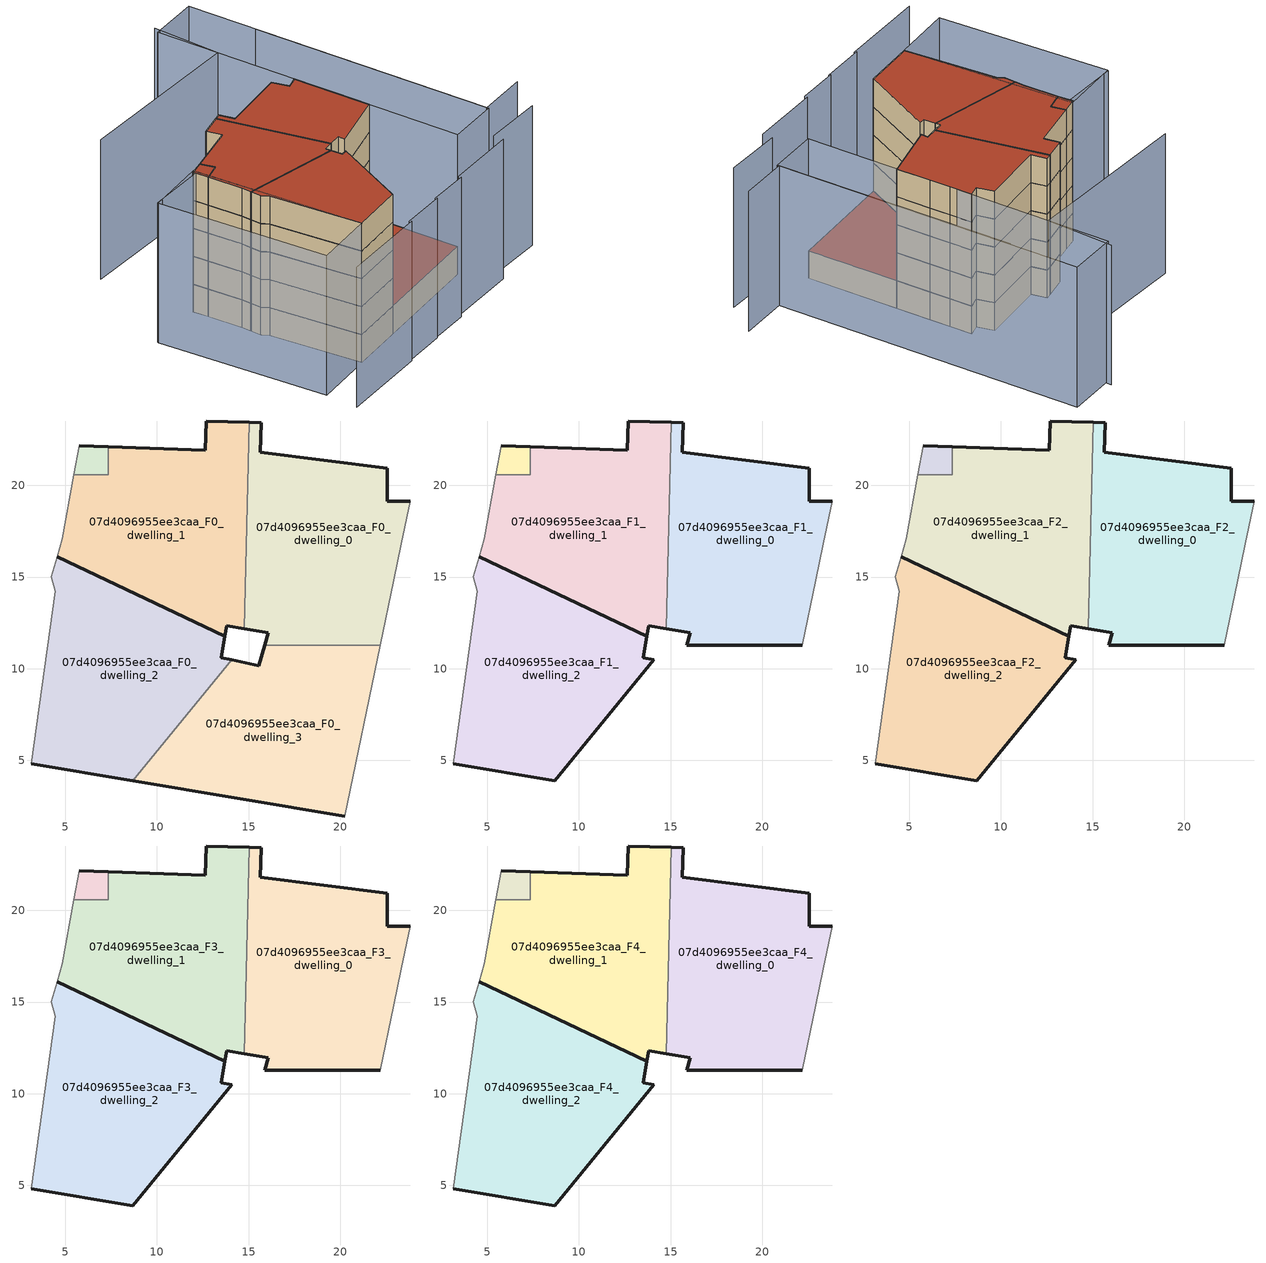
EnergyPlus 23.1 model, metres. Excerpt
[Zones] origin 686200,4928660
07d4096955ee3caa_F0_dwelling_0
 floor ground (EU_floor_Construction): 22.19,11.28 22.93,14.81 23.34,16.83 23.83,19.15 22.57,19.15 22.57,20.93 15.65,21.82 15.7,23.42 15.05,23.44 14.77,12.18 16.09,11.95 15.89,11.28 z0
 wall outside (EU_wall_Construction): 15.89,11.28 16.09,11.95 14.77,12.18 / 15.05,23.44 15.7,23.42 15.65,21.82 22.57,20.93 22.57,19.15 23.83,19.15 z0:3
 wall adiabatic (EU_wall_Construction): 23.83,19.15 23.34,16.83 22.93,14.81 22.19,11.28 z0:3
 wall to 07d4096955ee3caa_F0_dwelling_3 (EU_wall_Construction): 22.19,11.28 15.89,11.28 z0:3
 wall to 07d4096955ee3caa_F0_dwelling_1 (EU_wall_Construction): 14.77,12.18 15.05,23.44 z0:3
07d4096955ee3caa_F0_dwelling_1
 floor ground (EU_floor_Construction): 14.77,12.18 15.05,23.44 12.68,23.52 12.63,21.91 7.33,22.11 7.33,20.59 5.46,20.59 4.83,17.08 4.55,16.1 13.7,11.78 13.8,12.34 z0
 wall outside (EU_wall_Construction): 14.77,12.18 13.8,12.34 13.7,11.78 4.55,16.1 / 7.33,22.11 12.63,21.91 12.68,23.52 15.05,23.44 z0:3
 wall adiabatic (EU_wall_Construction): 4.55,16.1 4.83,17.08 5.46,20.59 z0:3
 wall to 07d4096955ee3caa_F0_circulation (EU_wall_Construction): 5.46,20.59 7.33,20.59 7.33,22.11 z0:3
07d4096955ee3caa_F0_dwelling_2
 floor ground (EU_floor_Construction): 8.68,3.88 14.09,10.47 13.5,10.6 13.7,11.78 4.55,16.1 4.24,15.02 4.45,14.23 3.14,4.8 z0
 wall outside (EU_wall_Construction): 8.68,3.88 3.14,4.8 / 4.55,16.1 13.7,11.78 13.5,10.6 14.09,10.47 z0:3
 wall adiabatic (EU_wall_Construction): 3.14,4.8 4.45,14.23 4.24,15.02 4.55,16.1 z0:3
 wall to 07d4096955ee3caa_F0_dwelling_3 (EU_wall_Construction): 14.09,10.47 8.68,3.88 z0:3
07d4096955ee3caa_F0_dwelling_3
 floor ground (EU_floor_Construction): 20.25,1.95 22.19,11.28 15.89,11.28 15.56,10.15 14.09,10.47 8.68,3.88 z0
 wall outside (EU_wall_Construction): 14.09,10.47 15.56,10.15 15.89,11.28 / 20.25,1.95 8.68,3.88 z0:3
 wall adiabatic (EU_wall_Construction): 22.19,11.28 20.25,1.95 z0:3
 roof outside (EU_roof_Construction): 22.19,11.28 20.25,1.95 8.68,3.88 14.09,10.47 15.56,10.15 15.89,11.28 z3
07d4096955ee3caa_F0_circulation
 floor ground (EU_floor_Construction): 7.33,20.59 7.33,22.11 5.75,22.17 5.46,20.59 z0
 wall outside (EU_wall_Construction): 5.75,22.17 7.33,22.11 z0:3
 wall adiabatic (EU_wall_Construction): 5.46,20.59 5.75,22.17 z0:3
07d4096955ee3caa_F1_dwelling_0
 floor to 07d4096955ee3caa_F0_dwelling_0 (EU_floor_Construction): 22.19,11.28 22.93,14.81 23.34,16.83 23.83,19.15 22.57,19.15 22.57,20.93 15.65,21.82 15.7,23.42 15.05,23.44 14.77,12.18 16.09,11.95 15.89,11.28 z3
 wall outside (EU_wall_Construction): 22.19,11.28 15.89,11.28 16.09,11.95 14.77,12.18 / 15.05,23.44 15.7,23.42 15.65,21.82 22.57,20.93 22.57,19.15 23.83,19.15 z3:6
 wall adiabatic (EU_wall_Construction): 23.83,19.15 23.34,16.83 22.93,14.81 22.19,11.28 z3:6
 wall to 07d4096955ee3caa_F1_dwelling_1 (EU_wall_Construction): 14.77,12.18 15.05,23.44 z3:6
07d4096955ee3caa_F1_dwelling_1
 floor to 07d4096955ee3caa_F0_dwelling_1 (EU_floor_Construction): 14.77,12.18 15.05,23.44 12.68,23.52 12.63,21.91 7.33,22.11 7.33,20.59 5.46,20.59 4.83,17.08 4.55,16.1 13.7,11.78 13.8,12.34 z3
 wall outside (EU_wall_Construction): 14.77,12.18 13.8,12.34 13.7,11.78 4.55,16.1 / 7.33,22.11 12.63,21.91 12.68,23.52 15.05,23.44 z3:6
 wall adiabatic (EU_wall_Construction): 4.55,16.1 4.83,17.08 5.46,20.59 z3:6
 wall to 07d4096955ee3caa_F1_circulation (EU_wall_Construction): 5.46,20.59 7.33,20.59 7.33,22.11 z3:6
07d4096955ee3caa_F1_dwelling_2
 floor to 07d4096955ee3caa_F0_dwelling_2 (EU_floor_Construction): 8.68,3.88 14.09,10.47 13.5,10.6 13.7,11.78 4.55,16.1 4.24,15.02 4.45,14.23 3.14,4.8 z3
 wall outside (EU_wall_Construction): 4.55,16.1 13.7,11.78 13.5,10.6 14.09,10.47 8.68,3.88 3.14,4.8 z3:6
 wall adiabatic (EU_wall_Construction): 3.14,4.8 4.45,14.23 4.24,15.02 4.55,16.1 z3:6
07d4096955ee3caa_F1_circulation
 floor to 07d4096955ee3caa_F0_circulation (EU_floor_Construction): 7.33,20.59 7.33,22.11 5.75,22.17 5.46,20.59 z3
 wall outside (EU_wall_Construction): 5.75,22.17 7.33,22.11 z3:6
 wall adiabatic (EU_wall_Construction): 5.46,20.59 5.75,22.17 z3:6
07d4096955ee3caa_F2_dwelling_0
 floor to 07d4096955ee3caa_F1_dwelling_0 (EU_floor_Construction): 22.19,11.28 22.93,14.81 23.34,16.83 23.83,19.15 22.57,19.15 22.57,20.93 15.65,21.82 15.7,23.42 15.05,23.44 14.77,12.18 16.09,11.95 15.89,11.28 z6
 wall outside (EU_wall_Construction): 22.19,11.28 15.89,11.28 16.09,11.95 14.77,12.18 / 15.05,23.44 15.7,23.42 15.65,21.82 22.57,20.93 22.57,19.15 23.83,19.15 z6:9
 wall adiabatic (EU_wall_Construction): 23.83,19.15 23.34,16.83 22.93,14.81 22.19,11.28 z6:9
 wall to 07d4096955ee3caa_F2_dwelling_1 (EU_wall_Construction): 14.77,12.18 15.05,23.44 z6:9
07d4096955ee3caa_F2_dwelling_1
 floor to 07d4096955ee3caa_F1_dwelling_1 (EU_floor_Construction): 14.77,12.18 15.05,23.44 12.68,23.52 12.63,21.91 7.33,22.11 7.33,20.59 5.46,20.59 4.83,17.08 4.55,16.1 13.7,11.78 13.8,12.34 z6
 wall outside (EU_wall_Construction): 14.77,12.18 13.8,12.34 13.7,11.78 4.55,16.1 / 7.33,22.11 12.63,21.91 12.68,23.52 15.05,23.44 z6:9
 wall adiabatic (EU_wall_Construction): 4.55,16.1 4.83,17.08 5.46,20.59 z6:9
 wall to 07d4096955ee3caa_F2_circulation (EU_wall_Construction): 5.46,20.59 7.33,20.59 7.33,22.11 z6:9
07d4096955ee3caa_F2_dwelling_2
 floor to 07d4096955ee3caa_F1_dwelling_2 (EU_floor_Construction): 8.68,3.88 14.09,10.47 13.5,10.6 13.7,11.78 4.55,16.1 4.24,15.02 4.45,14.23 3.14,4.8 z6
 wall outside (EU_wall_Construction): 4.55,16.1 13.7,11.78 13.5,10.6 14.09,10.47 8.68,3.88 3.14,4.8 z6:9
 wall adiabatic (EU_wall_Construction): 3.14,4.8 4.45,14.23 4.24,15.02 4.55,16.1 z6:9
07d4096955ee3caa_F2_circulation
 floor to 07d4096955ee3caa_F1_circulation (EU_floor_Construction): 7.33,20.59 7.33,22.11 5.75,22.17 5.46,20.59 z6
 wall outside (EU_wall_Construction): 5.75,22.17 7.33,22.11 z6:9
 wall adiabatic (EU_wall_Construction): 5.46,20.59 5.75,22.17 z6:9
07d4096955ee3caa_F3_dwelling_0
 floor to 07d4096955ee3caa_F2_dwelling_0 (EU_floor_Construction): 22.19,11.28 22.93,14.81 23.34,16.83 23.83,19.15 22.57,19.15 22.57,20.93 15.65,21.82 15.7,23.42 15.05,23.44 14.77,12.18 16.09,11.95 15.89,11.28 z9
 wall outside (EU_wall_Construction): 22.19,11.28 15.89,11.28 16.09,11.95 14.77,12.18 / 15.05,23.44 15.7,23.42 15.65,21.82 22.57,20.93 22.57,19.15 23.83,19.15 z9:12
 wall adiabatic (EU_wall_Construction): 23.83,19.15 23.34,16.83 22.93,14.81 22.19,11.28 z9:12
 wall to 07d4096955ee3caa_F3_dwelling_1 (EU_wall_Construction): 14.77,12.18 15.05,23.44 z9:12
07d4096955ee3caa_F3_dwelling_1
 floor to 07d4096955ee3caa_F2_dwelling_1 (EU_floor_Construction): 14.77,12.18 15.05,23.44 12.68,23.52 12.63,21.91 7.33,22.11 7.33,20.59 5.46,20.59 4.83,17.08 4.55,16.1 13.7,11.78 13.8,12.34 z9
 wall outside (EU_wall_Construction): 14.77,12.18 13.8,12.34 13.7,11.78 4.55,16.1 / 7.33,22.11 12.63,21.91 12.68,23.52 15.05,23.44 z9:12
 wall adiabatic (EU_wall_Construction): 4.55,16.1 4.83,17.08 5.46,20.59 z9:12
 wall to 07d4096955ee3caa_F3_circulation (EU_wall_Construction): 5.46,20.59 7.33,20.59 7.33,22.11 z9:12
07d4096955ee3caa_F3_dwelling_2
 floor to 07d4096955ee3caa_F2_dwelling_2 (EU_floor_Construction): 8.68,3.88 14.09,10.47 13.5,10.6 13.7,11.78 4.55,16.1 4.24,15.02 4.45,14.23 3.14,4.8 z9
 wall outside (EU_wall_Construction): 4.55,16.1 13.7,11.78 13.5,10.6 14.09,10.47 8.68,3.88 3.14,4.8 z9:12
 wall adiabatic (EU_wall_Construction): 3.14,4.8 4.45,14.23 4.24,15.02 4.55,16.1 z9:12
07d4096955ee3caa_F3_circulation
 floor to 07d4096955ee3caa_F2_circulation (EU_floor_Construction): 7.33,20.59 7.33,22.11 5.75,22.17 5.46,20.59 z9
 wall outside (EU_wall_Construction): 5.75,22.17 7.33,22.11 z9:12
 wall adiabatic (EU_wall_Construction): 5.46,20.59 5.75,22.17 z9:12
07d4096955ee3caa_F4_dwelling_0
 floor to 07d4096955ee3caa_F3_dwelling_0 (EU_floor_Construction): 22.19,11.28 22.93,14.81 23.34,16.83 23.83,19.15 22.57,19.15 22.57,20.93 15.65,21.82 15.7,23.42 15.05,23.44 14.77,12.18 16.09,11.95 15.89,11.28 z12
 wall outside (EU_wall_Construction): 22.19,11.28 15.89,11.28 16.09,11.95 14.77,12.18 / 15.05,23.44 15.7,23.42 15.65,21.82 22.57,20.93 22.57,19.15 23.83,19.15 z12:15
 wall adiabatic (EU_wall_Construction): 23.83,19.15 23.34,16.83 22.93,14.81 22.19,11.28 z12:15
 wall to 07d4096955ee3caa_F4_dwelling_1 (EU_wall_Construction): 14.77,12.18 15.05,23.44 z12:15
 roof outside (EU_roof_Construction): 22.57,20.93 22.57,19.15 23.83,19.15 23.34,16.83 22.93,14.81 22.19,11.28 15.89,11.28 16.09,11.95 14.77,12.18 15.05,23.44 15.7,23.42 15.65,21.82 z15
07d4096955ee3caa_F4_dwelling_1
 floor to 07d4096955ee3caa_F3_dwelling_1 (EU_floor_Construction): 14.77,12.18 15.05,23.44 12.68,23.52 12.63,21.91 7.33,22.11 7.33,20.59 5.46,20.59 4.83,17.08 4.55,16.1 13.7,11.78 13.8,12.34 z12
 wall outside (EU_wall_Construction): 14.77,12.18 13.8,12.34 13.7,11.78 4.55,16.1 / 7.33,22.11 12.63,21.91 12.68,23.52 15.05,23.44 z12:15
 wall adiabatic (EU_wall_Construction): 4.55,16.1 4.83,17.08 5.46,20.59 z12:15
 wall to 07d4096955ee3caa_F4_circulation (EU_wall_Construction): 5.46,20.59 7.33,20.59 7.33,22.11 z12:15
 roof outside (EU_roof_Construction): 15.05,23.44 14.77,12.18 13.8,12.34 13.7,11.78 4.55,16.1 4.83,17.08 5.46,20.59 7.33,20.59 7.33,22.11 12.63,21.91 12.68,23.52 z15
07d4096955ee3caa_F4_dwelling_2
 floor to 07d4096955ee3caa_F3_dwelling_2 (EU_floor_Construction): 8.68,3.88 14.09,10.47 13.5,10.6 13.7,11.78 4.55,16.1 4.24,15.02 4.45,14.23 3.14,4.8 z12
 wall outside (EU_wall_Construction): 4.55,16.1 13.7,11.78 13.5,10.6 14.09,10.47 8.68,3.88 3.14,4.8 z12:15
 wall adiabatic (EU_wall_Construction): 3.14,4.8 4.45,14.23 4.24,15.02 4.55,16.1 z12:15
 roof outside (EU_roof_Construction): 13.7,11.78 13.5,10.6 14.09,10.47 8.68,3.88 3.14,4.8 4.45,14.23 4.24,15.02 4.55,16.1 z15
07d4096955ee3caa_F4_circulation
 floor to 07d4096955ee3caa_F3_circulation (EU_floor_Construction): 7.33,20.59 7.33,22.11 5.75,22.17 5.46,20.59 z12
 wall outside (EU_wall_Construction): 5.75,22.17 7.33,22.11 z12:15
 wall adiabatic (EU_wall_Construction): 5.46,20.59 5.75,22.17 z12:15
 roof outside (EU_roof_Construction): 7.33,22.11 7.33,20.59 5.46,20.59 5.75,22.17 z15
shading: 4.93,0.86 9.52,-0.13 / 21.22,-1.15 27.23,-2.65 / 13.68,-0.61 20.96,-2.19 / 9.41,0.05 13.63,-0.87 / -4.04,2.58 5.08,0.67 / 30.49,0.06 25.45,1.09 / 25.45,1.09 30.42,25.41 / 5.68,21.88 -0.17,23.32 / 27.36,34.04 25.51,27.21 / 25.51,27.21 7.97,31.96 / 3.14,4.8 -3.13,5.84 / -3.13,5.84 -0.24,23.28 / -0.24,23.28 6.03,22.24 / 6.03,22.24 3.14,4.8 / 20.25,1.95 26.83,33.56 / 26.83,33.56 31.98,32.49 / 31.98,32.49 25.4,0.88 / 25.4,0.88 20.25,1.95 z0:15
[Building]
EU S2 Campaign: North Axis=0; Terrain=City; Solar Distribution=FullExterior
[Site:Location]
Bologna: Latitude=44.5; Longitude=11.25; Time Zone=1; Elevation=37
[SizingPeriod:WeatherFileDays]
AnnualSizingPeriod: Begin Month=1; Begin Day of Month=1; End Month=12; End Day of Month=31; Day of Week for Start Day=Monday; Use Weather File Daylight Saving Period=No; Use Weather File Rain and Snow Indicators=No
[MATERIAL]
EU_InternalMass_Material: Roughness=MediumRough; Thickness=0.1; Conductivity=1; Density=1800; Specific Heat=900; Thermal Absorptance=0.9; Solar Absorptance=0.7; Visible Absorptance=0.7
[MATERIAL:NOMASS] Roughness=MediumRough; Thermal Absorptance=0.9; Solar Absorptance=0.7; Visible Absorptance=0.7
Name | Thermal Resistance
EU_wall_NoMass | 0.905828
EU_roof_NoMass | 0.37593
EU_floor_NoMass | 0.67114
[CONSTRUCTION]
EU_wall_Construction: EU_wall_NoMass
EU_roof_Construction: EU_roof_NoMass
EU_floor_Construction: EU_floor_NoMass
EU_InternalMass_Construction: EU_InternalMass_Material
[ZONE] Type=1; Multiplier=1; Ceiling Height=autocalculate; Floor Area=autocalculate; Part of Total Floor Area=Yes
Name | Volume
07d4096955ee3caa_F0_dwelling_0; 07d4096955ee3caa_F1_dwelling_0; 07d4096955ee3caa_F2_dwelling_0; 07d4096955ee3caa_F3_dwelling_0; 07d4096955ee3caa_F4_dwelling_0 | 244.578
07d4096955ee3caa_F0_dwelling_1 | 248.574
07d4096955ee3caa_F1_dwelling_1; 07d4096955ee3caa_F2_dwelling_1; 07d4096955ee3caa_F3_dwelling_1; 07d4096955ee3caa_F4_dwelling_1 | 248.576
07d4096955ee3caa_F0_dwelling_2 | 248.677
07d4096955ee3caa_F1_dwelling_2; 07d4096955ee3caa_F2_dwelling_2; 07d4096955ee3caa_F3_dwelling_2; 07d4096955ee3caa_F4_dwelling_2 | 248.676
07d4096955ee3caa_F0_dwelling_3 | 245.955
07d4096955ee3caa_F0_circulation | 8.05884
07d4096955ee3caa_F1_circulation; 07d4096955ee3caa_F2_circulation; 07d4096955ee3caa_F3_circulation; 07d4096955ee3caa_F4_circulation | 8.05811
[INTERNALMASS] Construction=EU_InternalMass_Construction
Name | Zone or ZoneList | Surface Area
07d4096955ee3caa_F0_dwelling_0_EU_InternalMass | 07d4096955ee3caa_F0_dwelling_0 | 81.5231
07d4096955ee3caa_F0_dwelling_1_EU_InternalMass | 07d4096955ee3caa_F0_dwelling_1 | 82.8648
07d4096955ee3caa_F0_dwelling_2_EU_InternalMass | 07d4096955ee3caa_F0_dwelling_2 | 82.8904
07d4096955ee3caa_F0_dwelling_3_EU_InternalMass | 07d4096955ee3caa_F0_dwelling_3 | 81.983
07d4096955ee3caa_F1_dwelling_0_EU_InternalMass | 07d4096955ee3caa_F1_dwelling_0 | 109.176
07d4096955ee3caa_F1_dwelling_1_EU_InternalMass | 07d4096955ee3caa_F1_dwelling_1 | 109.22
07d4096955ee3caa_F1_dwelling_2_EU_InternalMass | 07d4096955ee3caa_F1_dwelling_2 | 110.586
07d4096955ee3caa_F2_dwelling_0_EU_InternalMass | 07d4096955ee3caa_F2_dwelling_0 | 109.176
07d4096955ee3caa_F2_dwelling_1_EU_InternalMass | 07d4096955ee3caa_F2_dwelling_1 | 109.22
07d4096955ee3caa_F2_dwelling_2_EU_InternalMass | 07d4096955ee3caa_F2_dwelling_2 | 110.586
07d4096955ee3caa_F3_dwelling_0_EU_InternalMass | 07d4096955ee3caa_F3_dwelling_0 | 109.176
07d4096955ee3caa_F3_dwelling_1_EU_InternalMass | 07d4096955ee3caa_F3_dwelling_1 | 109.22
07d4096955ee3caa_F3_dwelling_2_EU_InternalMass | 07d4096955ee3caa_F3_dwelling_2 | 110.586
07d4096955ee3caa_F4_dwelling_0_EU_InternalMass | 07d4096955ee3caa_F4_dwelling_0 | 109.176
07d4096955ee3caa_F4_dwelling_1_EU_InternalMass | 07d4096955ee3caa_F4_dwelling_1 | 109.22
07d4096955ee3caa_F4_dwelling_2_EU_InternalMass | 07d4096955ee3caa_F4_dwelling_2 | 110.586
[OTHEREQUIPMENT] Fuel Type=Electricity; Design Level Calculation Method=Watts/Area; Power per Zone Floor Area=1; Fraction Latent=0; Fraction Radiant=0; Fraction Lost=0; Carbon Dioxide Generation Rate=0; EndUse Subcategory=EU_Step8_InternalGains
Name | Zone or ZoneList or Space or SpaceList | Schedule
EU_Step8_InternalGain_07d4096955ee3caa_F0_dwelling_0_f000 | 07d4096955ee3caa_F0_dwelling_0 | EU_Step8_GainSchedule_07d4096955ee3caa_F0_dwelling_0_f000
EU_Step8_InternalGain_07d4096955ee3caa_F0_dwelling_1_f000 | 07d4096955ee3caa_F0_dwelling_1 | EU_Step8_GainSchedule_07d4096955ee3caa_F0_dwelling_1_f000
EU_Step8_InternalGain_07d4096955ee3caa_F0_dwelling_2_f000 | 07d4096955ee3caa_F0_dwelling_2 | EU_Step8_GainSchedule_07d4096955ee3caa_F0_dwelling_2_f000
EU_Step8_InternalGain_07d4096955ee3caa_F0_dwelling_3_f000 | 07d4096955ee3caa_F0_dwelling_3 | EU_Step8_GainSchedule_07d4096955ee3caa_F0_dwelling_3_f000
EU_Step8_InternalGain_07d4096955ee3caa_F1_dwelling_0_f000 | 07d4096955ee3caa_F1_dwelling_0 | EU_Step8_GainSchedule_07d4096955ee3caa_F1_dwelling_0_f000
EU_Step8_InternalGain_07d4096955ee3caa_F1_dwelling_1_f000 | 07d4096955ee3caa_F1_dwelling_1 | EU_Step8_GainSchedule_07d4096955ee3caa_F1_dwelling_1_f000
EU_Step8_InternalGain_07d4096955ee3caa_F1_dwelling_2_f000 | 07d4096955ee3caa_F1_dwelling_2 | EU_Step8_GainSchedule_07d4096955ee3caa_F1_dwelling_2_f000
EU_Step8_InternalGain_07d4096955ee3caa_F2_dwelling_0_f000 | 07d4096955ee3caa_F2_dwelling_0 | EU_Step8_GainSchedule_07d4096955ee3caa_F2_dwelling_0_f000
EU_Step8_InternalGain_07d4096955ee3caa_F2_dwelling_1_f000 | 07d4096955ee3caa_F2_dwelling_1 | EU_Step8_GainSchedule_07d4096955ee3caa_F2_dwelling_1_f000
EU_Step8_InternalGain_07d4096955ee3caa_F2_dwelling_2_f000 | 07d4096955ee3caa_F2_dwelling_2 | EU_Step8_GainSchedule_07d4096955ee3caa_F2_dwelling_2_f000
EU_Step8_InternalGain_07d4096955ee3caa_F3_dwelling_0_f000 | 07d4096955ee3caa_F3_dwelling_0 | EU_Step8_GainSchedule_07d4096955ee3caa_F3_dwelling_0_f000
EU_Step8_InternalGain_07d4096955ee3caa_F3_dwelling_1_f000 | 07d4096955ee3caa_F3_dwelling_1 | EU_Step8_GainSchedule_07d4096955ee3caa_F3_dwelling_1_f000
EU_Step8_InternalGain_07d4096955ee3caa_F3_dwelling_2_f000 | 07d4096955ee3caa_F3_dwelling_2 | EU_Step8_GainSchedule_07d4096955ee3caa_F3_dwelling_2_f000
EU_Step8_InternalGain_07d4096955ee3caa_F4_dwelling_0_f000 | 07d4096955ee3caa_F4_dwelling_0 | EU_Step8_GainSchedule_07d4096955ee3caa_F4_dwelling_0_f000
EU_Step8_InternalGain_07d4096955ee3caa_F4_dwelling_1_f000 | 07d4096955ee3caa_F4_dwelling_1 | EU_Step8_GainSchedule_07d4096955ee3caa_F4_dwelling_1_f000
EU_Step8_InternalGain_07d4096955ee3caa_F4_dwelling_2_f000 | 07d4096955ee3caa_F4_dwelling_2 | EU_Step8_GainSchedule_07d4096955ee3caa_F4_dwelling_2_f000
[ZONEINFILTRATION:DESIGNFLOWRATE] Schedule=EU_AlwaysOn; Design Flow Rate Calculation Method=Flow/Area; Flow Rate per Floor Area=0.0005; Constant Term Coefficient=1; Temperature Term Coefficient=0; Velocity Term Coefficient=0; Velocity Squared Term Coefficient=0
Name | Zone or ZoneList or Space or SpaceList
EU_Circulation_Infiltration_07d4096955ee3caa_F0_circulation | 07d4096955ee3caa_F0_circulation
EU_Circulation_Infiltration_07d4096955ee3caa_F1_circulation | 07d4096955ee3caa_F1_circulation
EU_Circulation_Infiltration_07d4096955ee3caa_F2_circulation | 07d4096955ee3caa_F2_circulation
EU_Circulation_Infiltration_07d4096955ee3caa_F3_circulation | 07d4096955ee3caa_F3_circulation
EU_Circulation_Infiltration_07d4096955ee3caa_F4_circulation | 07d4096955ee3caa_F4_circulation
[ZONEVENTILATION:DESIGNFLOWRATE] Schedule=EU_AlwaysOn; Design Flow Rate Calculation Method=AirChanges/Hour; Air Changes per Hour=0.73129; Ventilation Type=Natural; Fan Pressure Rise=0; Fan Total Efficiency=1; Constant Term Coefficient=1; Temperature Term Coefficient=0; Velocity Term Coefficient=0; Velocity Squared Term Coefficient=0; Minimum Indoor Temperature=-100; Maximum Indoor Temperature=100; Delta Temperature=-100; Minimum Outdoor Temperature=-100; Maximum Outdoor Temperature=100; Maximum Wind Speed=40
Name | Zone or ZoneList or Space or SpaceList
EU_ConstantAir_07d4096955ee3caa_F0_dwelling_0 | 07d4096955ee3caa_F0_dwelling_0
EU_ConstantAir_07d4096955ee3caa_F0_dwelling_1 | 07d4096955ee3caa_F0_dwelling_1
EU_ConstantAir_07d4096955ee3caa_F0_dwelling_2 | 07d4096955ee3caa_F0_dwelling_2
EU_ConstantAir_07d4096955ee3caa_F0_dwelling_3 | 07d4096955ee3caa_F0_dwelling_3
EU_ConstantAir_07d4096955ee3caa_F1_dwelling_0 | 07d4096955ee3caa_F1_dwelling_0
EU_ConstantAir_07d4096955ee3caa_F1_dwelling_1 | 07d4096955ee3caa_F1_dwelling_1
EU_ConstantAir_07d4096955ee3caa_F1_dwelling_2 | 07d4096955ee3caa_F1_dwelling_2
EU_ConstantAir_07d4096955ee3caa_F2_dwelling_0 | 07d4096955ee3caa_F2_dwelling_0
EU_ConstantAir_07d4096955ee3caa_F2_dwelling_1 | 07d4096955ee3caa_F2_dwelling_1
EU_ConstantAir_07d4096955ee3caa_F2_dwelling_2 | 07d4096955ee3caa_F2_dwelling_2
EU_ConstantAir_07d4096955ee3caa_F3_dwelling_0 | 07d4096955ee3caa_F3_dwelling_0
EU_ConstantAir_07d4096955ee3caa_F3_dwelling_1 | 07d4096955ee3caa_F3_dwelling_1
EU_ConstantAir_07d4096955ee3caa_F3_dwelling_2 | 07d4096955ee3caa_F3_dwelling_2
EU_ConstantAir_07d4096955ee3caa_F4_dwelling_0 | 07d4096955ee3caa_F4_dwelling_0
EU_ConstantAir_07d4096955ee3caa_F4_dwelling_1 | 07d4096955ee3caa_F4_dwelling_1
EU_ConstantAir_07d4096955ee3caa_F4_dwelling_2 | 07d4096955ee3caa_F4_dwelling_2
[HVACTEMPLATE:THERMOSTAT] Constant Heating Setpoint=20; Constant Cooling Setpoint=50
EU_HeatOnly_07d4096955ee3caa_F0_dwelling_0; EU_HeatOnly_07d4096955ee3caa_F0_dwelling_1; EU_HeatOnly_07d4096955ee3caa_F0_dwelling_2; EU_HeatOnly_07d4096955ee3caa_F0_dwelling_3; EU_HeatOnly_07d4096955ee3caa_F1_dwelling_0; EU_HeatOnly_07d4096955ee3caa_F1_dwelling_1; EU_HeatOnly_07d4096955ee3caa_F1_dwelling_2; EU_HeatOnly_07d4096955ee3caa_F2_dwelling_0; EU_HeatOnly_07d4096955ee3caa_F2_dwelling_1; EU_HeatOnly_07d4096955ee3caa_F2_dwelling_2; EU_HeatOnly_07d4096955ee3caa_F3_dwelling_0; EU_HeatOnly_07d4096955ee3caa_F3_dwelling_1; EU_HeatOnly_07d4096955ee3caa_F3_dwelling_2; EU_HeatOnly_07d4096955ee3caa_F4_dwelling_0; EU_HeatOnly_07d4096955ee3caa_F4_dwelling_1; EU_HeatOnly_07d4096955ee3caa_F4_dwelling_2
[HVACTEMPLATE:ZONE:IDEALLOADSAIRSYSTEM] System Availability Schedule=EU_AlwaysOn; Maximum Heating Supply Air Temperature=50; Minimum Cooling Supply Air Temperature=13; Maximum Heating Supply Air Humidity Ratio=0.0156; Minimum Cooling Supply Air Humidity Ratio=0.0077; Heating Limit=NoLimit; Cooling Limit=NoLimit; Heating Availability Schedule=EU_AlwaysOn; Cooling Availability Schedule=EU_CoolingOff; Dehumidification Control Type=ConstantSensibleHeatRatio; Cooling Sensible Heat Ratio=0.7; Dehumidification Setpoint=60; Humidification Control Type=None; Humidification Setpoint=30; Outdoor Air Method=None; Outdoor Air Flow Rate per Person=0.00944; Outdoor Air Flow Rate per Zone Floor Area=0; Outdoor Air Flow Rate per Zone=0; Demand Controlled Ventilation Type=None; Outdoor Air Economizer Type=NoEconomizer; Heat Recovery Type=None; Sensible Heat Recovery Effectiveness=0.7; Latent Heat Recovery Effectiveness=0.65
Name | Template Thermostat
07d4096955ee3caa_F0_dwelling_0 | EU_HeatOnly_07d4096955ee3caa_F0_dwelling_0
07d4096955ee3caa_F0_dwelling_1 | EU_HeatOnly_07d4096955ee3caa_F0_dwelling_1
07d4096955ee3caa_F0_dwelling_2 | EU_HeatOnly_07d4096955ee3caa_F0_dwelling_2
07d4096955ee3caa_F0_dwelling_3 | EU_HeatOnly_07d4096955ee3caa_F0_dwelling_3
07d4096955ee3caa_F1_dwelling_0 | EU_HeatOnly_07d4096955ee3caa_F1_dwelling_0
07d4096955ee3caa_F1_dwelling_1 | EU_HeatOnly_07d4096955ee3caa_F1_dwelling_1
07d4096955ee3caa_F1_dwelling_2 | EU_HeatOnly_07d4096955ee3caa_F1_dwelling_2
07d4096955ee3caa_F2_dwelling_0 | EU_HeatOnly_07d4096955ee3caa_F2_dwelling_0
07d4096955ee3caa_F2_dwelling_1 | EU_HeatOnly_07d4096955ee3caa_F2_dwelling_1
07d4096955ee3caa_F2_dwelling_2 | EU_HeatOnly_07d4096955ee3caa_F2_dwelling_2
07d4096955ee3caa_F3_dwelling_0 | EU_HeatOnly_07d4096955ee3caa_F3_dwelling_0
07d4096955ee3caa_F3_dwelling_1 | EU_HeatOnly_07d4096955ee3caa_F3_dwelling_1
07d4096955ee3caa_F3_dwelling_2 | EU_HeatOnly_07d4096955ee3caa_F3_dwelling_2
07d4096955ee3caa_F4_dwelling_0 | EU_HeatOnly_07d4096955ee3caa_F4_dwelling_0
07d4096955ee3caa_F4_dwelling_1 | EU_HeatOnly_07d4096955ee3caa_F4_dwelling_1
07d4096955ee3caa_F4_dwelling_2 | EU_HeatOnly_07d4096955ee3caa_F4_dwelling_2
[SIZING:ZONE] Zone Cooling Design Supply Air Temperature Input Method=SupplyAirTemperature; Zone Cooling Design Supply Air Temperature=13; Zone Heating Design Supply Air Temperature Input Method=SupplyAirTemperature; Zone Heating Design Supply Air Temperature=50; Zone Cooling Design Supply Air Humidity Ratio=0.008; Zone Heating Design Supply Air Humidity Ratio=0.008; Cooling Design Air Flow Method=DesignDay; Cooling Design Air Flow Rate=0; Cooling Minimum Air Flow per Zone Floor Area=0.000762; Cooling Minimum Air Flow=0; Cooling Minimum Air Flow Fraction=0.2; Heating Design Air Flow Method=DesignDay; Heating Design Air Flow Rate=0; Heating Maximum Air Flow per Zone Floor Area=0.002032; Heating Maximum Air Flow=0.141576; Heating Maximum Air Flow Fraction=0.3; Account for Dedicated Outdoor Air System=No; Dedicated Outdoor Air System Control Strategy=NeutralSupplyAir; Dedicated Outdoor Air Low Setpoint Temperature for Design=autosize; Dedicated Outdoor Air High Setpoint Temperature for Design=autosize; Zone Load Sizing Method=Sensible Load Only No Latent Load; Zone Latent Cooling Design Supply Air Humidity Ratio Input Method=HumidityRatioDifference; Zone Cooling Design Supply Air Humidity Ratio Difference=0.005; Zone Latent Heating Design Supply Air Humidity Ratio Input Method=HumidityRatioDifference; Zone Humidification Design Supply Air Humidity Ratio Difference=0.005
07d4096955ee3caa_F0_dwelling_0; 07d4096955ee3caa_F0_dwelling_1; 07d4096955ee3caa_F0_dwelling_2; 07d4096955ee3caa_F0_dwelling_3; 07d4096955ee3caa_F1_dwelling_0; 07d4096955ee3caa_F1_dwelling_1; 07d4096955ee3caa_F1_dwelling_2; 07d4096955ee3caa_F2_dwelling_0; 07d4096955ee3caa_F2_dwelling_1; 07d4096955ee3caa_F2_dwelling_2; 07d4096955ee3caa_F3_dwelling_0; 07d4096955ee3caa_F3_dwelling_1; 07d4096955ee3caa_F3_dwelling_2; 07d4096955ee3caa_F4_dwelling_0; 07d4096955ee3caa_F4_dwelling_1; 07d4096955ee3caa_F4_dwelling_2
[SCHEDULE:CONSTANT]
Name | Hourly Value
EU_AlwaysOn | 1
EU_CoolingOff | 0
[SCHEDULE:FILE] Column Number=1; Rows to Skip at Top=0; Number of Hours of Data=8760; Column Separator=Comma; Interpolate to Timestep=No; Minutes per Item=60; Adjust Schedule for Daylight Savings=Yes
Name | File
EU_Step8_GainSchedule_07d4096955ee3caa_F0_dwelling_0_f000 | ../../schedules/07d4096955ee3caa/07d4096955ee3caa_F0_dwelling_0_f000_gain.csv
EU_Step8_GainSchedule_07d4096955ee3caa_F0_dwelling_1_f000 | ../../schedules/07d4096955ee3caa/07d4096955ee3caa_F0_dwelling_1_f000_gain.csv
EU_Step8_GainSchedule_07d4096955ee3caa_F0_dwelling_2_f000 | ../../schedules/07d4096955ee3caa/07d4096955ee3caa_F0_dwelling_2_f000_gain.csv
EU_Step8_GainSchedule_07d4096955ee3caa_F0_dwelling_3_f000 | ../../schedules/07d4096955ee3caa/07d4096955ee3caa_F0_dwelling_3_f000_gain.csv
EU_Step8_GainSchedule_07d4096955ee3caa_F1_dwelling_0_f000 | ../../schedules/07d4096955ee3caa/07d4096955ee3caa_F1_dwelling_0_f000_gain.csv
EU_Step8_GainSchedule_07d4096955ee3caa_F1_dwelling_1_f000 | ../../schedules/07d4096955ee3caa/07d4096955ee3caa_F1_dwelling_1_f000_gain.csv
EU_Step8_GainSchedule_07d4096955ee3caa_F1_dwelling_2_f000 | ../../schedules/07d4096955ee3caa/07d4096955ee3caa_F1_dwelling_2_f000_gain.csv
EU_Step8_GainSchedule_07d4096955ee3caa_F2_dwelling_0_f000 | ../../schedules/07d4096955ee3caa/07d4096955ee3caa_F2_dwelling_0_f000_gain.csv
EU_Step8_GainSchedule_07d4096955ee3caa_F2_dwelling_1_f000 | ../../schedules/07d4096955ee3caa/07d4096955ee3caa_F2_dwelling_1_f000_gain.csv
EU_Step8_GainSchedule_07d4096955ee3caa_F2_dwelling_2_f000 | ../../schedules/07d4096955ee3caa/07d4096955ee3caa_F2_dwelling_2_f000_gain.csv
EU_Step8_GainSchedule_07d4096955ee3caa_F3_dwelling_0_f000 | ../../schedules/07d4096955ee3caa/07d4096955ee3caa_F3_dwelling_0_f000_gain.csv
EU_Step8_GainSchedule_07d4096955ee3caa_F3_dwelling_1_f000 | ../../schedules/07d4096955ee3caa/07d4096955ee3caa_F3_dwelling_1_f000_gain.csv
EU_Step8_GainSchedule_07d4096955ee3caa_F3_dwelling_2_f000 | ../../schedules/07d4096955ee3caa/07d4096955ee3caa_F3_dwelling_2_f000_gain.csv
EU_Step8_GainSchedule_07d4096955ee3caa_F4_dwelling_0_f000 | ../../schedules/07d4096955ee3caa/07d4096955ee3caa_F4_dwelling_0_f000_gain.csv
EU_Step8_GainSchedule_07d4096955ee3caa_F4_dwelling_1_f000 | ../../schedules/07d4096955ee3caa/07d4096955ee3caa_F4_dwelling_1_f000_gain.csv
EU_Step8_GainSchedule_07d4096955ee3caa_F4_dwelling_2_f000 | ../../schedules/07d4096955ee3caa/07d4096955ee3caa_F4_dwelling_2_f000_gain.csv
